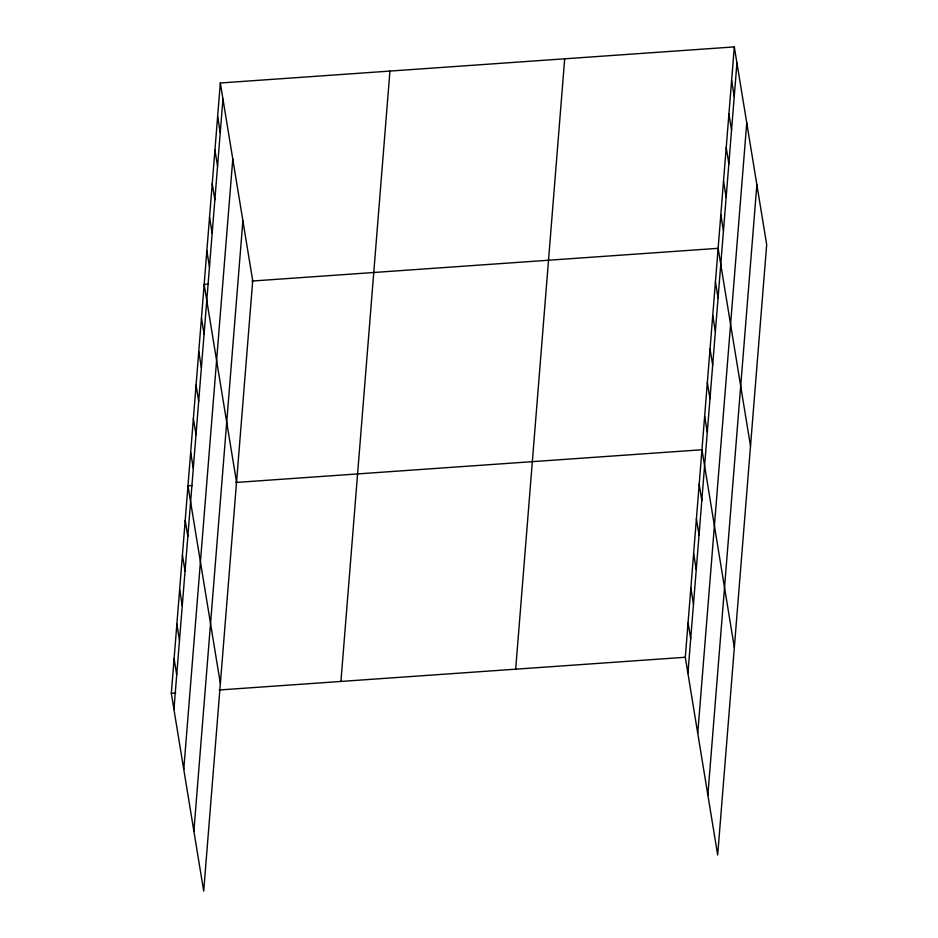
<?xml version="1.0" encoding="UTF-8"?>
<svg xmlns="http://www.w3.org/2000/svg" width="938" height="938" viewBox="0 0 938 938"><rect width="100%" height="100%" fill="white"/><g stroke="black" fill="none" stroke-linecap="round" stroke-linejoin="round"><path stroke-width="1.41" d="M220.324 82.99L252.709 280.732L203.698 891.1L171.314 693.358L220.324 82.99L734.302 46.9L766.686 244.642L717.676 855.01L685.291 657.268L734.302 46.9M173.94 709.433L222.951 99.065M183.766 769.383L232.776 159.014M193.873 831.15L242.883 220.782M340.928 681.445L389.938 71.077M515.677 669.181L564.688 58.813M687.929 673.343L736.94 62.975M697.743 733.293L746.754 122.925M707.862 795.061L756.872 184.692M208.494 284.097L204.144 284.413L236.528 482.155M251.994 281.048L718.133 248.324L750.517 446.066M192.325 485.521L187.975 485.825L220.36 683.579M235.813 482.472L701.964 449.748L734.337 647.49M171.314 693.358L175.664 693.053M219.152 689.993L685.291 657.268M731.617 80.469L734.243 96.544M728.92 114.037L731.546 130.112M726.223 147.606L728.849 163.681M723.526 181.186L726.153 197.25M720.83 214.755L723.456 230.83M715.436 281.892L718.074 297.967M712.739 315.461L715.377 331.536M710.043 349.03L712.681 365.105M707.346 382.598L709.984 398.673M704.649 416.179L707.287 432.242M699.185 484.336L701.812 500.4M696.406 518.913L699.033 534.988M693.628 553.502L696.254 569.577M690.849 588.091L693.487 604.166M688.07 622.68L690.708 638.755M217.628 116.558L220.254 132.633M214.931 150.127L217.569 166.202M212.234 183.696L214.872 199.771M209.537 217.264L212.176 233.339M206.841 250.833L209.479 266.908M201.459 317.982L204.085 334.045M198.762 351.551L201.389 367.626M196.065 385.119L198.692 401.194M193.369 418.688L195.995 434.763M190.672 452.257L193.298 468.332M185.196 520.414L187.834 536.489M182.418 555.003L185.056 571.078M179.639 589.592L182.277 605.667M176.86 624.18L179.498 640.255M174.093 658.769L176.719 674.844"/></g></svg>
